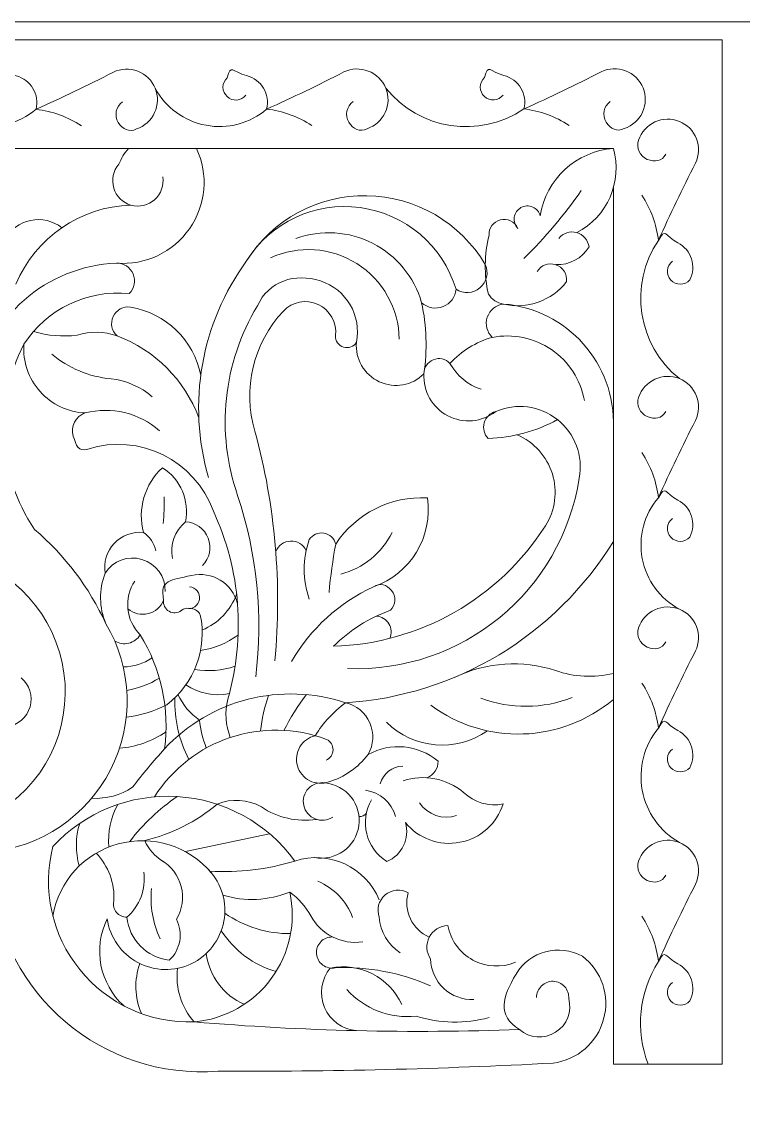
# Model space of a CAD drawing. Header units: millimetres. Extents: x 4613 to 4857, y 4354 to 4620.
# Drawn here: x 4776.2 to 4816.4, y 4558.8 to 4619.8 of the extents above; entities that cross this region are included whole.
import ezdxf

# ---------------------------------------------------------------- set-up
doc = ezdxf.new("R2010")
doc.units = ezdxf.units.MM
doc.header["$MEASUREMENT"] = 0
doc.layers.add('Layer 1', color=18, linetype='Continuous', true_color=0x000000)

msp = doc.modelspace()

# ---------------------------------------------------------------- linework, layer by layer
at = {"layer": 'Layer 1', "lineweight": 9}
for points, knots in [([(4613.246, 4619.823), (4613.246, 4619.823), (4857.246, 4619.823), (4857.246, 4619.823), (4857.246, 4619.823), (4857.246, 4497.823), (4857.246, 4497.823), (4857.246, 4497.823), (4613.246, 4497.823), (4613.246, 4497.823), (4613.246, 4497.823), (4613.246, 4619.823), (4613.246, 4619.823)], [0, 0, 0, 0, 0.25, 0.25, 0.25, 0.5, 0.5, 0.5, 0.75, 0.75, 0.75, 1, 1, 1, 1]), ([(4776.98, 4614.946), (4777.184, 4615.77), (4776.685, 4616.604), (4775.863, 4616.813), (4775.04, 4617.023), (4774.991, 4617.511), (4774.777, 4616.69)], [0, 0, 0, 0, 0.333333, 0.333333, 0.333333, 1, 1, 1, 1]), ([(4782.578, 4613.848), (4783.027, 4613.998), (4783.394, 4614.328), (4783.592, 4614.758), (4783.79, 4615.189), (4783.802, 4615.679), (4783.623, 4616.118), (4783.445, 4616.557), (4783.093, 4616.902), (4782.65, 4617.072), (4782.208, 4617.242), (4781.718, 4617.223), (4781.291, 4617.017)], [0, 0, 0, 0, 0.2, 0.2, 0.2, 0.4, 0.4, 0.4, 0.6, 0.6, 0.6, 1, 1, 1, 1]), ([(4789.842, 4614.956), (4790.046, 4615.779), (4789.547, 4616.613), (4788.724, 4616.823), (4787.902, 4617.032), (4787.853, 4617.521), (4787.638, 4616.7)], [0, 0, 0, 0, 0.333333, 0.333333, 0.333333, 1, 1, 1, 1]), ([(4795.44, 4613.857), (4795.889, 4614.007), (4796.256, 4614.337), (4796.454, 4614.767), (4796.652, 4615.198), (4796.664, 4615.689), (4796.485, 4616.127), (4796.307, 4616.566), (4795.954, 4616.911), (4795.512, 4617.081), (4795.07, 4617.251), (4794.58, 4617.232), (4794.153, 4617.026)], [0, 0, 0, 0, 0.2, 0.2, 0.2, 0.4, 0.4, 0.4, 0.6, 0.6, 0.6, 1, 1, 1, 1]), ([(4804.194, 4614.966), (4804.398, 4615.79), (4803.899, 4616.623), (4803.077, 4616.833), (4802.254, 4617.042), (4802.205, 4617.531), (4801.991, 4616.71)], [0, 0, 0, 0, 0.333333, 0.333333, 0.333333, 1, 1, 1, 1]), ([(4809.792, 4613.867), (4810.241, 4614.018), (4810.608, 4614.347), (4810.806, 4614.778), (4811.004, 4615.208), (4811.016, 4615.699), (4810.837, 4616.138), (4810.659, 4616.576), (4810.307, 4616.922), (4809.865, 4617.092), (4809.422, 4617.262), (4808.932, 4617.242), (4808.505, 4617.036)], [0, 0, 0, 0, 0.2, 0.2, 0.2, 0.4, 0.4, 0.4, 0.6, 0.6, 0.6, 1, 1, 1, 1]), ([(4787.638, 4616.7), (4787.491, 4616.565), (4787.407, 4616.375), (4787.406, 4616.176), (4787.406, 4615.976), (4787.488, 4615.786), (4787.634, 4615.651), (4787.78, 4615.515), (4787.976, 4615.447), (4788.175, 4615.462), (4788.373, 4615.477), (4788.556, 4615.574), (4788.68, 4615.731)], [0, 0, 0, 0, 0.2, 0.2, 0.2, 0.4, 0.4, 0.4, 0.6, 0.6, 0.6, 1, 1, 1, 1]), ([(4801.991, 4616.71), (4801.844, 4616.575), (4801.759, 4616.385), (4801.759, 4616.186), (4801.758, 4615.987), (4801.84, 4615.797), (4801.986, 4615.661), (4802.132, 4615.525), (4802.328, 4615.457), (4802.527, 4615.472), (4802.726, 4615.487), (4802.908, 4615.584), (4803.032, 4615.741)], [0, 0, 0, 0, 0.2, 0.2, 0.2, 0.4, 0.4, 0.4, 0.6, 0.6, 0.6, 1, 1, 1, 1]), ([(4770.606, 4616.109), (4771.226, 4615.022), (4772.295, 4614.265), (4773.526, 4614.042), (4774.757, 4613.819), (4776.018, 4614.147), (4776.98, 4614.946)], [0, 0, 0, 0, 0.333333, 0.333333, 0.333333, 1, 1, 1, 1]), ([(4783.623, 4616.118), (4784.207, 4615.035), (4785.249, 4614.275), (4786.459, 4614.05), (4787.668, 4613.825), (4788.908, 4614.155), (4789.842, 4614.956)], [0, 0, 0, 0, 0.333333, 0.333333, 0.333333, 1, 1, 1, 1]), ([(4781.797, 4615.363), (4781.431, 4615.099), (4781.331, 4614.599), (4781.566, 4614.214), (4781.802, 4613.83), (4782.177, 4613.642), (4782.578, 4613.848)], [0, 0, 0, 0, 0.333333, 0.333333, 0.333333, 1, 1, 1, 1]), ([(4794.659, 4615.373), (4794.293, 4615.109), (4794.193, 4614.608), (4794.428, 4614.223), (4794.663, 4613.839), (4795.039, 4613.652), (4795.44, 4613.857)], [0, 0, 0, 0, 0.333333, 0.333333, 0.333333, 1, 1, 1, 1]), ([(4809.011, 4615.383), (4808.646, 4615.119), (4808.545, 4614.618), (4808.78, 4614.234), (4809.016, 4613.849), (4809.391, 4613.662), (4809.792, 4613.867)], [0, 0, 0, 0, 0.333333, 0.333333, 0.333333, 1, 1, 1, 1]), ([(4813.763, 4611.937), (4813.968, 4612.364), (4813.988, 4612.857), (4813.817, 4613.299), (4813.646, 4613.741), (4813.302, 4614.091), (4812.863, 4614.269), (4812.424, 4614.446), (4811.931, 4614.434), (4811.501, 4614.236), (4811.07, 4614.037), (4810.743, 4613.671), (4810.593, 4613.222)], [0, 0, 0, 0, 0.2, 0.2, 0.2, 0.4, 0.4, 0.4, 0.6, 0.6, 0.6, 1, 1, 1, 1]), ([(4810.593, 4613.222), (4810.449, 4612.795), (4810.658, 4612.329), (4811.073, 4612.152), (4811.488, 4611.976), (4811.902, 4612.042), (4812.109, 4612.442)], [0, 0, 0, 0, 0.333333, 0.333333, 0.333333, 1, 1, 1, 1]), ([(4781.463, 4606.36), (4783.067, 4606.229), (4784.62, 4606.962), (4785.538, 4608.283), (4786.457, 4609.604), (4786.611, 4611.299), (4785.93, 4612.757)], [0, 0, 0, 0, 0.333333, 0.333333, 0.333333, 1, 1, 1, 1]), ([(4781.597, 4611.874), (4781.282, 4611.51), (4781.174, 4611.01), (4781.312, 4610.549), (4781.45, 4610.088), (4781.809, 4609.73), (4782.272, 4609.599), (4782.735, 4609.468), (4783.234, 4609.582), (4783.593, 4609.902), (4783.952, 4610.222), (4784.124, 4610.699), (4784.047, 4611.175)], [0, 0, 0, 0, 0.2, 0.2, 0.2, 0.4, 0.4, 0.4, 0.6, 0.6, 0.6, 1, 1, 1, 1]), ([(4802.036, 4606.278), (4800.656, 4608.626), (4798.151, 4610.084), (4795.427, 4610.123), (4792.704, 4610.162), (4790.173, 4608.8), (4788.726, 4606.492)], [0, 0, 0, 0, 0.333333, 0.333333, 0.333333, 1, 1, 1, 1]), ([(4800.406, 4604.909), (4799.67, 4607.344), (4797.577, 4609.124), (4795.055, 4609.458), (4792.533, 4609.792), (4790.07, 4608.652), (4788.726, 4606.492)], [0, 0, 0, 0, 0.333333, 0.333333, 0.333333, 1, 1, 1, 1]), ([(4805.104, 4608.992), (4805.048, 4609.215), (4804.892, 4609.4), (4804.681, 4609.491), (4804.47, 4609.583), (4804.23, 4609.572), (4804.029, 4609.461), (4803.828, 4609.35), (4803.69, 4609.152), (4803.655, 4608.925), (4803.621, 4608.698), (4803.693, 4608.468), (4803.852, 4608.302)], [0, 0, 0, 0, 0.2, 0.2, 0.2, 0.4, 0.4, 0.4, 0.6, 0.6, 0.6, 1, 1, 1, 1]), ([(4778.416, 4608.338), (4777.923, 4608.722), (4777.287, 4608.871), (4776.675, 4608.746), (4776.063, 4608.62), (4775.539, 4608.237), (4775.236, 4607.69)], [0, 0, 0, 0, 0.333333, 0.333333, 0.333333, 1, 1, 1, 1]), ([(4803.852, 4608.302), (4803.685, 4608.679), (4803.269, 4608.878), (4802.871, 4608.771), (4802.473, 4608.664), (4802.209, 4608.324), (4802.254, 4607.914)], [0, 0, 0, 0, 0.333333, 0.333333, 0.333333, 1, 1, 1, 1]), ([(4798.486, 4604.154), (4798.073, 4605.588), (4797.084, 4606.787), (4795.755, 4607.466), (4794.426, 4608.144), (4792.882, 4608.244), (4791.478, 4607.737)], [0, 0, 0, 0, 0.333333, 0.333333, 0.333333, 1, 1, 1, 1]), ([(4807.824, 4607.268), (4807.776, 4607.647), (4807.504, 4607.961), (4807.136, 4608.064), (4806.767, 4608.166), (4806.377, 4608.042), (4806.14, 4607.742)], [0, 0, 0, 0, 0.333333, 0.333333, 0.333333, 1, 1, 1, 1]), ([(4813.441, 4605.422), (4813.829, 4606.177), (4813.534, 4607.103), (4812.781, 4607.496), (4812.029, 4607.888), (4812.093, 4608.375), (4811.696, 4607.625)], [0, 0, 0, 0, 0.333333, 0.333333, 0.333333, 1, 1, 1, 1]), ([(4797.235, 4602.113), (4797.215, 4603.83), (4796.327, 4605.42), (4794.874, 4606.336), (4793.422, 4607.252), (4791.618, 4607.376), (4790.06, 4606.654)], [0, 0, 0, 0, 0.333333, 0.333333, 0.333333, 1, 1, 1, 1]), ([(4782.177, 4604.667), (4782.463, 4604.953), (4782.546, 4605.385), (4782.388, 4605.757), (4782.229, 4606.129), (4781.868, 4606.368), (4781.463, 4606.36)], [0, 0, 0, 0, 0.333333, 0.333333, 0.333333, 1, 1, 1, 1]), ([(4800.406, 4604.909), (4800.818, 4604.633), (4801.364, 4604.665), (4801.742, 4604.987), (4802.119, 4605.31), (4802.243, 4605.828), (4802.036, 4606.278)], [0, 0, 0, 0, 0.333333, 0.333333, 0.333333, 1, 1, 1, 1]), ([(4806.572, 4605.327), (4806.619, 4605.746), (4806.365, 4606.141), (4805.964, 4606.271), (4805.564, 4606.402), (4805.139, 4606.254), (4804.931, 4605.888)], [0, 0, 0, 0, 0.333333, 0.333333, 0.333333, 1, 1, 1, 1]), ([(4812.472, 4606.463), (4812.315, 4606.339), (4812.218, 4606.155), (4812.203, 4605.957), (4812.188, 4605.758), (4812.256, 4605.563), (4812.393, 4605.417), (4812.529, 4605.271), (4812.719, 4605.189), (4812.919, 4605.19), (4813.118, 4605.191), (4813.307, 4605.275), (4813.441, 4605.422)], [0, 0, 0, 0, 0.2, 0.2, 0.2, 0.4, 0.4, 0.4, 0.6, 0.6, 0.6, 1, 1, 1, 1]), ([(4794.85, 4601.947), (4795.148, 4603.43), (4794.285, 4604.901), (4792.844, 4605.366), (4791.404, 4605.831), (4789.953, 4605.357), (4789.327, 4603.979)], [0, 0, 0, 0, 0.333333, 0.333333, 0.333333, 1, 1, 1, 1]), ([(4798.486, 4604.154), (4798.811, 4603.859), (4799.275, 4603.774), (4799.684, 4603.936), (4800.092, 4604.098), (4800.372, 4604.472), (4800.406, 4604.909)], [0, 0, 0, 0, 0.333333, 0.333333, 0.333333, 1, 1, 1, 1]), ([(4793.688, 4602.316), (4793.772, 4603.044), (4793.38, 4603.745), (4792.714, 4604.052), (4792.049, 4604.36), (4791.274, 4604.219), (4790.775, 4603.683)], [0, 0, 0, 0, 0.333333, 0.333333, 0.333333, 1, 1, 1, 1]), ([(4782.254, 4603.904), (4781.848, 4603.965), (4781.45, 4603.75), (4781.279, 4603.377), (4781.108, 4603.004), (4781.194, 4602.571), (4781.505, 4602.303)], [0, 0, 0, 0, 0.333333, 0.333333, 0.333333, 1, 1, 1, 1]), ([(4803.048, 4604.08), (4802.632, 4604.027), (4802.283, 4603.74), (4802.151, 4603.341), (4802.019, 4602.943), (4802.124, 4602.508), (4802.426, 4602.218)], [0, 0, 0, 0, 0.333333, 0.333333, 0.333333, 1, 1, 1, 1]), ([(4776.301, 4601.841), (4776.232, 4600.874), (4776.558, 4599.919), (4777.204, 4599.196), (4777.851, 4598.473), (4778.758, 4598.042), (4779.727, 4598.003)], [0, 0, 0, 0, 0.333333, 0.333333, 0.333333, 1, 1, 1, 1]), ([(4793.688, 4602.316), (4793.668, 4602.025), (4793.852, 4601.759), (4794.131, 4601.673), (4794.41, 4601.588), (4794.704, 4601.694), (4794.85, 4601.947)], [0, 0, 0, 0, 0.333333, 0.333333, 0.333333, 1, 1, 1, 1]), ([(4794.85, 4601.947), (4794.768, 4601.017), (4795.279, 4600.135), (4796.127, 4599.745), (4796.975, 4599.354), (4797.961, 4599.523), (4798.614, 4600.19)], [0, 0, 0, 0, 0.333333, 0.333333, 0.333333, 1, 1, 1, 1]), ([(4807.564, 4598.7), (4807.357, 4599.853), (4806.695, 4600.874), (4805.728, 4601.535), (4804.762, 4602.196), (4803.576, 4602.442), (4802.426, 4602.218)], [0, 0, 0, 0, 0.333333, 0.333333, 0.333333, 1, 1, 1, 1]), ([(4800.065, 4600.769), (4799.828, 4601.022), (4799.46, 4601.102), (4799.139, 4600.973), (4798.818, 4600.843), (4798.609, 4600.536), (4798.614, 4600.19)], [0, 0, 0, 0, 0.333333, 0.333333, 0.333333, 1, 1, 1, 1]), ([(4798.614, 4600.19), (4798.559, 4599.215), (4799.079, 4598.298), (4799.944, 4597.845), (4800.809, 4597.392), (4801.848, 4597.477), (4802.617, 4598.078)], [0, 0, 0, 0, 0.333333, 0.333333, 0.333333, 1, 1, 1, 1]), ([(4813.763, 4597.585), (4813.968, 4598.012), (4813.988, 4598.505), (4813.817, 4598.947), (4813.646, 4599.388), (4813.302, 4599.739), (4812.863, 4599.916), (4812.424, 4600.094), (4811.931, 4600.082), (4811.501, 4599.883), (4811.07, 4599.685), (4810.743, 4599.319), (4810.593, 4598.87)], [0, 0, 0, 0, 0.2, 0.2, 0.2, 0.4, 0.4, 0.4, 0.6, 0.6, 0.6, 1, 1, 1, 1]), ([(4810.593, 4598.87), (4810.449, 4598.443), (4810.658, 4597.976), (4811.073, 4597.8), (4811.488, 4597.624), (4811.902, 4597.689), (4812.109, 4598.09)], [0, 0, 0, 0, 0.333333, 0.333333, 0.333333, 1, 1, 1, 1]), ([(4807.282, 4594.372), (4807.509, 4595.601), (4807.038, 4596.856), (4806.058, 4597.632), (4805.077, 4598.407), (4803.761, 4598.583), (4802.617, 4598.078)], [0, 0, 0, 0, 0.333333, 0.333333, 0.333333, 1, 1, 1, 1]), ([(4779.727, 4598.003), (4779.188, 4597.825), (4778.89, 4597.249), (4779.057, 4596.707), (4779.223, 4596.165), (4779.316, 4595.833), (4779.862, 4595.989)], [0, 0, 0, 0, 0.333333, 0.333333, 0.333333, 1, 1, 1, 1]), ([(4802.617, 4598.078), (4802.306, 4597.998), (4802.061, 4597.758), (4801.975, 4597.448), (4801.889, 4597.139), (4801.973, 4596.809), (4802.199, 4596.58)], [0, 0, 0, 0, 0.333333, 0.333333, 0.333333, 1, 1, 1, 1]), ([(4805.388, 4591.698), (4805.94, 4592.562), (4806.083, 4593.626), (4805.779, 4594.605), (4805.475, 4595.585), (4804.76, 4596.378), (4803.816, 4596.779)], [0, 0, 0, 0, 0.333333, 0.333333, 0.333333, 1, 1, 1, 1]), ([(4813.441, 4591.07), (4813.829, 4591.825), (4813.534, 4592.751), (4812.781, 4593.143), (4812.029, 4593.535), (4812.093, 4594.022), (4811.696, 4593.272)], [0, 0, 0, 0, 0.333333, 0.333333, 0.333333, 1, 1, 1, 1]), ([(4811.696, 4593.272), (4810.897, 4592.336), (4810.566, 4591.089), (4810.794, 4589.881), (4811.022, 4588.672), (4811.778, 4587.635), (4812.863, 4587.055)], [0, 0, 0, 0, 0.333333, 0.333333, 0.333333, 1, 1, 1, 1]), ([(4812.472, 4592.111), (4812.315, 4591.987), (4812.218, 4591.803), (4812.203, 4591.604), (4812.188, 4591.406), (4812.256, 4591.21), (4812.393, 4591.065), (4812.529, 4590.919), (4812.719, 4590.837), (4812.919, 4590.838), (4813.118, 4590.839), (4813.307, 4590.923), (4813.441, 4591.07)], [0, 0, 0, 0, 0.2, 0.2, 0.2, 0.4, 0.4, 0.4, 0.6, 0.6, 0.6, 1, 1, 1, 1]), ([(4786.263, 4589.485), (4786.661, 4589.889), (4786.784, 4590.489), (4786.576, 4591.017), (4786.369, 4591.545), (4785.879, 4591.901), (4785.312, 4591.925)], [0, 0, 0, 0, 0.333333, 0.333333, 0.333333, 1, 1, 1, 1]), ([(4782.969, 4591.33), (4782.361, 4591.394), (4781.757, 4591.17), (4781.339, 4590.724), (4780.921, 4590.277), (4780.735, 4589.665), (4780.839, 4589.062)], [0, 0, 0, 0, 0.333333, 0.333333, 0.333333, 1, 1, 1, 1]), ([(4792.049, 4590.336), (4791.884, 4590.666), (4791.541, 4590.868), (4791.173, 4590.852), (4790.805, 4590.836), (4790.483, 4590.609), (4790.349, 4590.266)], [0, 0, 0, 0, 0.333333, 0.333333, 0.333333, 1, 1, 1, 1]), ([(4793.692, 4590.689), (4793.613, 4591.005), (4793.353, 4591.244), (4793.032, 4591.296), (4792.711, 4591.348), (4792.392, 4591.209), (4792.217, 4590.935)], [0, 0, 0, 0, 0.333333, 0.333333, 0.333333, 1, 1, 1, 1]), ([(4775.531, 4576.211), (4778.112, 4578.183), (4779.207, 4581.545), (4778.282, 4584.659), (4777.357, 4587.773), (4774.673, 4589.987), (4771.433, 4590.231)], [0, 0, 0, 0, 0.333333, 0.333333, 0.333333, 1, 1, 1, 1]), ([(4784.186, 4588.04), (4784.207, 4588.862), (4783.674, 4589.595), (4782.886, 4589.828), (4782.098, 4590.061), (4781.268, 4589.763), (4780.839, 4589.062)], [0, 0, 0, 0, 0.333333, 0.333333, 0.333333, 1, 1, 1, 1]), ([(4788.218, 4587.346), (4787.939, 4588.491), (4786.792, 4589.198), (4785.644, 4588.935), (4784.496, 4588.672), (4783.85, 4588.712), (4784.096, 4587.56)], [0, 0, 0, 0, 0.333333, 0.333333, 0.333333, 1, 1, 1, 1]), ([(4796.741, 4586.994), (4797.045, 4587.289), (4797.073, 4587.767), (4796.806, 4588.096), (4796.538, 4588.424), (4796.15, 4588.545), (4795.799, 4588.307)], [0, 0, 0, 0, 0.333333, 0.333333, 0.333333, 1, 1, 1, 1]), ([(4785.356, 4587.101), (4785.521, 4587.062), (4785.695, 4587.094), (4785.835, 4587.189), (4785.975, 4587.283), (4786.07, 4587.432), (4786.096, 4587.599), (4786.121, 4587.766), (4786.076, 4587.937), (4785.97, 4588.07), (4785.865, 4588.202), (4785.71, 4588.285), (4785.541, 4588.297)], [0, 0, 0, 0, 0.2, 0.2, 0.2, 0.4, 0.4, 0.4, 0.6, 0.6, 0.6, 1, 1, 1, 1]), ([(4782.103, 4587.069), (4782.413, 4586.805), (4782.832, 4586.706), (4783.227, 4586.804), (4783.623, 4586.902), (4783.946, 4587.181), (4784.096, 4587.56)], [0, 0, 0, 0, 0.333333, 0.333333, 0.333333, 1, 1, 1, 1]), ([(4784.096, 4587.56), (4784.058, 4587.31), (4784.177, 4587.062), (4784.396, 4586.935), (4784.615, 4586.808), (4784.885, 4586.825), (4785.083, 4586.982)], [0, 0, 0, 0, 0.333333, 0.333333, 0.333333, 1, 1, 1, 1]), ([(4813.763, 4584.723), (4813.968, 4585.15), (4813.988, 4585.643), (4813.817, 4586.085), (4813.646, 4586.526), (4813.302, 4586.877), (4812.863, 4587.055), (4812.424, 4587.232), (4811.931, 4587.22), (4811.501, 4587.021), (4811.071, 4586.823), (4810.743, 4586.457), (4810.593, 4586.008)], [0, 0, 0, 0, 0.2, 0.2, 0.2, 0.4, 0.4, 0.4, 0.6, 0.6, 0.6, 1, 1, 1, 1]), ([(4786.141, 4586.738), (4786.038, 4586.925), (4785.858, 4587.058), (4785.649, 4587.1), (4785.44, 4587.143), (4785.224, 4587.093), (4785.056, 4586.962)], [0, 0, 0, 0, 0.333333, 0.333333, 0.333333, 1, 1, 1, 1]), ([(4796.704, 4585.423), (4796.825, 4585.686), (4796.809, 4585.991), (4796.661, 4586.24), (4796.513, 4586.489), (4796.255, 4586.65), (4795.966, 4586.671)], [0, 0, 0, 0, 0.333333, 0.333333, 0.333333, 1, 1, 1, 1]), ([(4774.359, 4573.502), (4777.253, 4573.769), (4779.808, 4575.501), (4781.127, 4578.09), (4782.447, 4580.68), (4782.361, 4583.742), (4780.876, 4586.24)], [0, 0, 0, 0, 0.333333, 0.333333, 0.333333, 1, 1, 1, 1]), ([(4810.593, 4586.008), (4810.449, 4585.581), (4810.658, 4585.115), (4811.073, 4584.938), (4811.488, 4584.762), (4811.902, 4584.827), (4812.109, 4585.228)], [0, 0, 0, 0, 0.333333, 0.333333, 0.333333, 1, 1, 1, 1]), ([(4781.368, 4585.273), (4781.602, 4585.131), (4781.884, 4585.088), (4782.151, 4585.154), (4782.417, 4585.221), (4782.646, 4585.389), (4782.786, 4585.625)], [0, 0, 0, 0, 0.333333, 0.333333, 0.333333, 1, 1, 1, 1]), ([(4775.355, 4580.496), (4775.967, 4580.576), (4776.473, 4581.012), (4776.642, 4581.606), (4776.811, 4582.2), (4776.62, 4582.83), (4776.142, 4583.221)], [0, 0, 0, 0, 0.333333, 0.333333, 0.333333, 1, 1, 1, 1]), ([(4795.5, 4578.943), (4795.811, 4579.481), (4795.848, 4580.135), (4795.599, 4580.705), (4795.35, 4581.274), (4794.85, 4581.691), (4794.244, 4581.828)], [0, 0, 0, 0, 0.333333, 0.333333, 0.333333, 1, 1, 1, 1]), ([(4813.441, 4578.208), (4813.829, 4578.963), (4813.534, 4579.889), (4812.781, 4580.281), (4812.029, 4580.673), (4812.093, 4581.16), (4811.696, 4580.41)], [0, 0, 0, 0, 0.333333, 0.333333, 0.333333, 1, 1, 1, 1]), ([(4792.557, 4579.995), (4792.194, 4579.913), (4791.881, 4579.685), (4791.693, 4579.365), (4791.504, 4579.045), (4791.456, 4578.663), (4791.56, 4578.306), (4791.664, 4577.949), (4791.912, 4577.651), (4792.243, 4577.483), (4792.575, 4577.315), (4792.959, 4577.291), (4793.309, 4577.418)], [0, 0, 0, 0, 0.2, 0.2, 0.2, 0.4, 0.4, 0.4, 0.6, 0.6, 0.6, 1, 1, 1, 1]), ([(4811.696, 4580.41), (4810.898, 4579.446), (4810.569, 4578.179), (4810.795, 4576.948), (4811.022, 4575.718), (4811.774, 4574.654), (4812.863, 4574.037)], [0, 0, 0, 0, 0.333333, 0.333333, 0.333333, 1, 1, 1, 1]), ([(4793.157, 4578.631), (4793.386, 4578.729), (4793.537, 4578.952), (4793.543, 4579.201), (4793.548, 4579.45), (4793.411, 4579.678), (4793.186, 4579.786)], [0, 0, 0, 0, 0.333333, 0.333333, 0.333333, 1, 1, 1, 1]), ([(4812.472, 4579.249), (4812.315, 4579.125), (4812.218, 4578.941), (4812.203, 4578.743), (4812.188, 4578.544), (4812.256, 4578.348), (4812.393, 4578.203), (4812.529, 4578.057), (4812.719, 4577.975), (4812.919, 4577.976), (4813.118, 4577.977), (4813.307, 4578.061), (4813.441, 4578.208)], [0, 0, 0, 0, 0.2, 0.2, 0.2, 0.4, 0.4, 0.4, 0.6, 0.6, 0.6, 1, 1, 1, 1]), ([(4793.107, 4577.362), (4792.763, 4577.418), (4792.413, 4577.3), (4792.174, 4577.046), (4791.935, 4576.793), (4791.836, 4576.44), (4791.911, 4576.1), (4791.986, 4575.76), (4792.225, 4575.479), (4792.549, 4575.35), (4792.873, 4575.221), (4793.237, 4575.26), (4793.526, 4575.455)], [0, 0, 0, 0, 0.2, 0.2, 0.2, 0.4, 0.4, 0.4, 0.6, 0.6, 0.6, 1, 1, 1, 1]), ([(4792.513, 4573.189), (4793.078, 4573.085), (4793.661, 4573.217), (4794.128, 4573.553), (4794.594, 4573.889), (4794.902, 4574.397), (4794.983, 4574.966), (4795.064, 4575.536), (4794.909, 4576.113), (4794.554, 4576.565), (4794.199, 4577.017), (4793.678, 4577.305), (4793.107, 4577.362)], [0, 0, 0, 0, 0.2, 0.2, 0.2, 0.4, 0.4, 0.4, 0.6, 0.6, 0.6, 1, 1, 1, 1]), ([(4791.414, 4572.999), (4789.875, 4575.121), (4787.466, 4576.441), (4784.849, 4576.597), (4782.233, 4576.752), (4779.695, 4575.738), (4777.916, 4573.812)], [0, 0, 0, 0, 0.333333, 0.333333, 0.333333, 1, 1, 1, 1]), ([(4797.582, 4575.147), (4798.316, 4574.248), (4799.483, 4573.824), (4800.622, 4574.044), (4801.761, 4574.263), (4802.684, 4575.077), (4803.031, 4576.183)], [0, 0, 0, 0, 0.333333, 0.333333, 0.333333, 1, 1, 1, 1]), ([(4786.775, 4572.323), (4785.507, 4573.84), (4783.471, 4574.478), (4781.564, 4573.956), (4779.657, 4573.434), (4778.235, 4571.878), (4777.916, 4569.927)], [0, 0, 0, 0, 0.333333, 0.333333, 0.333333, 1, 1, 1, 1]), ([(4777.916, 4573.812), (4777.307, 4571.415), (4777.862, 4568.87), (4779.416, 4566.944), (4780.969, 4565.019), (4783.321, 4563.937), (4785.794, 4564.025)], [0, 0, 0, 0, 0.333333, 0.333333, 0.333333, 1, 1, 1, 1]), ([(4813.763, 4571.706), (4813.968, 4572.133), (4813.988, 4572.625), (4813.817, 4573.067), (4813.646, 4573.509), (4813.302, 4573.859), (4812.863, 4574.037), (4812.424, 4574.215), (4811.931, 4574.203), (4811.501, 4574.004), (4811.071, 4573.805), (4810.743, 4573.44), (4810.593, 4572.99)], [0, 0, 0, 0, 0.2, 0.2, 0.2, 0.4, 0.4, 0.4, 0.6, 0.6, 0.6, 1, 1, 1, 1]), ([(4784.804, 4569.754), (4785.137, 4570.301), (4785.235, 4570.96), (4785.075, 4571.581), (4784.915, 4572.201), (4784.514, 4572.729), (4783.958, 4573.048)], [0, 0, 0, 0, 0.333333, 0.333333, 0.333333, 1, 1, 1, 1]), ([(4810.593, 4572.99), (4810.449, 4572.563), (4810.658, 4572.097), (4811.073, 4571.921), (4811.488, 4571.745), (4811.902, 4571.81), (4812.109, 4572.21)], [0, 0, 0, 0, 0.333333, 0.333333, 0.333333, 1, 1, 1, 1]), ([(4780.947, 4569.776), (4781.097, 4568.736), (4781.734, 4567.83), (4782.662, 4567.336), (4783.589, 4566.842), (4784.689, 4566.815), (4785.636, 4567.27), (4786.584, 4567.725), (4787.258, 4568.603), (4787.452, 4569.636), (4787.646, 4570.669), (4787.343, 4571.726), (4786.625, 4572.494)], [0, 0, 0, 0, 0.2, 0.2, 0.2, 0.4, 0.4, 0.4, 0.6, 0.6, 0.6, 1, 1, 1, 1]), ([(4797.737, 4571.229), (4797.325, 4571.465), (4796.809, 4571.416), (4796.448, 4571.107), (4796.087, 4570.798), (4795.956, 4570.305), (4796.126, 4569.862)], [0, 0, 0, 0, 0.333333, 0.333333, 0.333333, 1, 1, 1, 1]), ([(4781.319, 4570.761), (4781.269, 4570.542), (4781.323, 4570.312), (4781.465, 4570.137), (4781.606, 4569.963), (4781.819, 4569.863), (4782.044, 4569.867)], [0, 0, 0, 0, 0.333333, 0.333333, 0.333333, 1, 1, 1, 1]), ([(4785.794, 4564.025), (4787.511, 4564.175), (4789.081, 4565.057), (4790.102, 4566.446), (4791.124, 4567.834), (4791.5, 4569.585), (4791.132, 4571.269)], [0, 0, 0, 0, 0.333333, 0.333333, 0.333333, 1, 1, 1, 1]), ([(4799.952, 4569.402), (4799.513, 4569.393), (4799.115, 4569.144), (4798.915, 4568.754), (4798.714, 4568.365), (4798.74, 4567.901), (4798.987, 4567.539)], [0, 0, 0, 0, 0.333333, 0.333333, 0.333333, 1, 1, 1, 1]), ([(4799.952, 4569.402), (4800.103, 4568.583), (4800.616, 4567.876), (4801.347, 4567.478), (4802.079, 4567.08), (4802.946, 4567.031), (4803.716, 4567.349)], [0, 0, 0, 0, 0.333333, 0.333333, 0.333333, 1, 1, 1, 1]), ([(4793.523, 4568.762), (4793.273, 4568.772), (4793.032, 4568.674), (4792.86, 4568.494), (4792.687, 4568.313), (4792.601, 4568.069), (4792.622, 4567.821), (4792.644, 4567.572), (4792.771, 4567.345), (4792.972, 4567.197), (4793.173, 4567.048), (4793.426, 4566.993), (4793.67, 4567.046)], [0, 0, 0, 0, 0.2, 0.2, 0.2, 0.4, 0.4, 0.4, 0.6, 0.6, 0.6, 1, 1, 1, 1]), ([(4807.459, 4567.688), (4806.158, 4568.411), (4804.518, 4567.971), (4803.755, 4566.693), (4802.991, 4565.415), (4802.685, 4564.399), (4803.939, 4563.597)], [0, 0, 0, 0, 0.333333, 0.333333, 0.333333, 1, 1, 1, 1]), ([(4805.823, 4561.727), (4807.171, 4561.894), (4808.284, 4562.861), (4808.639, 4564.172), (4808.994, 4565.484), (4808.539, 4566.864), (4807.459, 4567.688)], [0, 0, 0, 0, 0.333333, 0.333333, 0.333333, 1, 1, 1, 1]), ([(4813.441, 4565.191), (4813.829, 4565.946), (4813.534, 4566.872), (4812.781, 4567.264), (4812.029, 4567.656), (4812.093, 4568.143), (4811.696, 4567.393)], [0, 0, 0, 0, 0.333333, 0.333333, 0.333333, 1, 1, 1, 1]), ([(4798.987, 4567.539), (4799.001, 4566.915), (4799.265, 4566.324), (4799.721, 4565.897), (4800.176, 4565.471), (4800.78, 4565.246), (4801.403, 4565.272)], [0, 0, 0, 0, 0.333333, 0.333333, 0.333333, 1, 1, 1, 1]), ([(4793.393, 4567.032), (4792.884, 4566.417), (4792.759, 4565.571), (4793.07, 4564.836), (4793.38, 4564.101), (4794.064, 4563.601), (4794.86, 4563.538)], [0, 0, 0, 0, 0.333333, 0.333333, 0.333333, 1, 1, 1, 1]), ([(4806.691, 4565.323), (4806.71, 4565.567), (4806.628, 4565.808), (4806.465, 4565.991), (4806.302, 4566.174), (4806.073, 4566.282), (4805.828, 4566.29), (4805.584, 4566.299), (4805.346, 4566.207), (4805.171, 4566.036), (4804.995, 4565.865), (4804.897, 4565.632), (4804.899, 4565.387)], [0, 0, 0, 0, 0.2, 0.2, 0.2, 0.4, 0.4, 0.4, 0.6, 0.6, 0.6, 1, 1, 1, 1]), ([(4812.472, 4566.231), (4812.315, 4566.107), (4812.218, 4565.924), (4812.203, 4565.725), (4812.188, 4565.526), (4812.256, 4565.331), (4812.393, 4565.185), (4812.529, 4565.04), (4812.719, 4564.957), (4812.919, 4564.959), (4813.118, 4564.96), (4813.307, 4565.043), (4813.441, 4565.191)], [0, 0, 0, 0, 0.2, 0.2, 0.2, 0.4, 0.4, 0.4, 0.6, 0.6, 0.6, 1, 1, 1, 1]), ([(4803.939, 4563.597), (4804.507, 4563.105), (4805.33, 4563.045), (4805.963, 4563.448), (4806.597, 4563.852), (4806.896, 4564.601), (4806.691, 4565.323)], [0, 0, 0, 0, 0.333333, 0.333333, 0.333333, 1, 1, 1, 1])]:
    msp.add_open_spline(points, degree=3, knots=knots, dxfattribs=at)
for points in [[(4715.246, 4618.823), (4715.246, 4618.823), (4815.246, 4618.823), (4815.246, 4618.823)], [(4815.246, 4561.667), (4815.246, 4561.667), (4815.246, 4618.823), (4815.246, 4618.823)], [(4776.98, 4614.946), (4778.434, 4615.6), (4779.872, 4616.29), (4781.291, 4617.017)], [(4789.842, 4614.956), (4791.296, 4615.609), (4792.734, 4616.299), (4794.153, 4617.026)], [(4804.194, 4614.966), (4805.648, 4615.619), (4807.086, 4616.31), (4808.505, 4617.036)], [(4796.485, 4616.127), (4798.363, 4613.791), (4801.714, 4613.284), (4804.194, 4614.966)], [(4779.504, 4614.029), (4778.743, 4614.523), (4777.88, 4614.837), (4776.98, 4614.946)], [(4792.366, 4614.039), (4791.605, 4614.532), (4790.742, 4614.846), (4789.842, 4614.956)], [(4806.718, 4614.049), (4805.957, 4614.542), (4805.094, 4614.856), (4804.194, 4614.966)], [(4715.246, 4612.757), (4715.246, 4612.757), (4809.181, 4612.757), (4809.181, 4612.757)], [(4782.141, 4612.757), (4781.902, 4612.502), (4781.717, 4612.202), (4781.597, 4611.874)], [(4809.181, 4612.757), (4807.108, 4612.607), (4805.417, 4611.046), (4805.104, 4608.992)], [(4807.14, 4608.065), (4808.852, 4608.944), (4809.706, 4610.906), (4809.181, 4612.757)], [(4813.763, 4611.937), (4813.038, 4610.517), (4812.348, 4609.079), (4811.696, 4607.625)], [(4804.197, 4606.621), (4805.378, 4607.783), (4806.448, 4609.054), (4807.392, 4610.415)], [(4809.181, 4610.555), (4809.181, 4610.555), (4809.181, 4561.667), (4809.181, 4561.667)], [(4811.696, 4607.625), (4811.585, 4608.525), (4811.271, 4609.387), (4810.777, 4610.148)], [(4782.272, 4609.599), (4779.454, 4609.511), (4776.946, 4607.793), (4775.85, 4605.195)], [(4802.254, 4607.914), (4801.977, 4606.841), (4801.962, 4605.718), (4802.211, 4604.637)], [(4811.696, 4607.625), (4810.019, 4605.141), (4810.524, 4601.79), (4812.863, 4599.916)], [(4805.98, 4606.277), (4806.73, 4606.245), (4807.437, 4606.624), (4807.824, 4607.268)], [(4781.463, 4606.36), (4777.544, 4606.203), (4774.274, 4603.324), (4773.63, 4599.455)], [(4788.726, 4606.492), (4786.184, 4603.008), (4785.397, 4598.548), (4786.597, 4594.405)], [(4782.177, 4604.667), (4779.844, 4604.891), (4777.582, 4603.804), (4776.301, 4601.841)], [(4803.048, 4604.08), (4804.366, 4603.768), (4805.744, 4604.255), (4806.572, 4605.327)], [(4802.211, 4604.637), (4802.395, 4604.337), (4802.7, 4604.134), (4803.048, 4604.08)], [(4786.168, 4600.106), (4785.779, 4602.064), (4784.222, 4603.576), (4782.254, 4603.904)], [(4789.327, 4603.979), (4787.406, 4600.79), (4787.002, 4596.916), (4788.224, 4593.4)], [(4790.775, 4603.683), (4789.084, 4601.896), (4788.479, 4599.343), (4789.19, 4596.988)], [(4798.614, 4600.19), (4798.812, 4601.508), (4798.769, 4602.851), (4798.486, 4604.154)], [(4809.181, 4597.176), (4809.317, 4600.752), (4806.615, 4603.798), (4803.048, 4604.08)], [(4776.84, 4602.551), (4777.624, 4602.307), (4778.452, 4602.236), (4779.267, 4602.342)], [(4781.505, 4602.303), (4780.783, 4602.559), (4779.998, 4602.573), (4779.267, 4602.342)], [(4776.301, 4601.841), (4774.609, 4598.543), (4774.83, 4594.591), (4776.884, 4591.504)], [(4786.059, 4597.734), (4785.271, 4599.843), (4783.612, 4601.508), (4781.505, 4602.303)], [(4802.426, 4602.218), (4801.521, 4601.962), (4800.703, 4601.461), (4800.065, 4600.769)], [(4777.853, 4601.287), (4778.788, 4600.499), (4779.941, 4600.018), (4781.159, 4599.908)], [(4800.065, 4600.769), (4800.445, 4600.087), (4801.065, 4599.571), (4801.805, 4599.321)], [(4783.46, 4598.905), (4782.81, 4599.462), (4782.009, 4599.812), (4781.159, 4599.908)], [(4783.863, 4597.001), (4782.738, 4598.006), (4781.187, 4598.382), (4779.727, 4598.003)], [(4802.199, 4596.58), (4803.554, 4596.615), (4804.88, 4596.975), (4806.066, 4597.63)], [(4813.763, 4597.585), (4813.038, 4596.165), (4812.348, 4594.727), (4811.696, 4593.272)], [(4790.303, 4584.166), (4790.699, 4588.473), (4790.322, 4592.814), (4789.19, 4596.988)], [(4786.874, 4592.52), (4785.838, 4595.367), (4782.752, 4596.896), (4779.862, 4595.989)], [(4811.696, 4593.272), (4811.585, 4594.172), (4811.271, 4595.035), (4810.777, 4595.796)], [(4784.034, 4594.946), (4783.036, 4594.03), (4782.626, 4592.64), (4782.969, 4591.33)], [(4785.312, 4591.925), (4785.548, 4593.1), (4785.042, 4594.298), (4784.034, 4594.946)], [(4794.352, 4583.741), (4800.74, 4583.49), (4806.299, 4588.055), (4807.282, 4594.372)], [(4784.077, 4591.84), (4784.115, 4592.335), (4784.129, 4592.832), (4784.12, 4593.329)], [(4789.233, 4583.272), (4789.647, 4586.681), (4789.303, 4590.139), (4788.224, 4593.4)], [(4798.805, 4593.268), (4796.765, 4593.368), (4794.824, 4592.39), (4793.692, 4590.689)], [(4795.799, 4588.307), (4797.87, 4589.016), (4799.137, 4591.103), (4798.805, 4593.268)], [(4787.676, 4582.028), (4788.675, 4585.509), (4788.391, 4589.231), (4786.874, 4592.52)], [(4780.876, 4586.24), (4779.945, 4588.265), (4778.583, 4590.061), (4776.884, 4591.504)], [(4785.312, 4591.925), (4784.717, 4591.426), (4784.44, 4590.645), (4784.588, 4589.883)], [(4793.568, 4584.98), (4798.377, 4585.132), (4802.798, 4587.643), (4805.388, 4591.698)], [(4783.651, 4590.308), (4783.571, 4590.727), (4783.325, 4591.095), (4782.969, 4591.33)], [(4792.217, 4590.935), (4791.842, 4589.861), (4791.842, 4588.693), (4792.217, 4587.62)], [(4793.978, 4589.008), (4795.225, 4589.336), (4796.27, 4590.186), (4796.846, 4591.34)], [(4793.692, 4590.689), (4793.527, 4589.795), (4793.404, 4588.894), (4793.323, 4587.988)], [(4794.244, 4581.828), (4800.393, 4582.228), (4805.961, 4585.584), (4809.181, 4590.838)], [(4780.839, 4589.062), (4780.477, 4588.153), (4780.49, 4587.139), (4780.876, 4586.24)], [(4782.484, 4588.621), (4781.863, 4587.676), (4781.988, 4586.426), (4782.786, 4585.625)], [(4786.243, 4585.892), (4787.134, 4586.261), (4787.831, 4586.982), (4788.167, 4587.886)], [(4795.799, 4588.307), (4793.881, 4587.417), (4792.284, 4585.959), (4791.224, 4584.13)], [(4784.267, 4581.724), (4785.807, 4582.894), (4786.537, 4584.844), (4786.141, 4586.738)], [(4796.741, 4586.994), (4795.548, 4586.563), (4794.465, 4585.876), (4793.568, 4584.98)], [(4784.148, 4579.263), (4784.442, 4581.478), (4783.962, 4583.725), (4782.786, 4585.625)], [(4786.152, 4584.747), (4786.913, 4584.855), (4787.635, 4585.153), (4788.251, 4585.612)], [(4781.839, 4583.836), (4782.417, 4583.832), (4782.981, 4584.008), (4783.455, 4584.338)], [(4805.953, 4583.634), (4804.109, 4584.227), (4802.111, 4584.096), (4800.36, 4583.268)], [(4813.763, 4584.723), (4813.038, 4583.303), (4812.348, 4581.865), (4811.696, 4580.41)], [(4785.821, 4583.694), (4786.578, 4583.559), (4787.356, 4583.619), (4788.082, 4583.869)], [(4805.953, 4583.634), (4806.99, 4583.264), (4808.112, 4583.208), (4809.181, 4583.471)], [(4782.036, 4582.523), (4782.681, 4582.631), (4783.3, 4582.863), (4783.856, 4583.208)], [(4794.244, 4581.828), (4790.665, 4583.023), (4786.721, 4582.023), (4784.148, 4579.263)], [(4811.696, 4580.41), (4811.585, 4581.311), (4811.271, 4582.173), (4810.777, 4582.934)], [(4785.328, 4582.823), (4786.047, 4582.353), (4786.919, 4582.18), (4787.762, 4582.341)], [(4782.008, 4581.027), (4782.796, 4581.127), (4783.56, 4581.363), (4784.267, 4581.724)], [(4784.722, 4582.115), (4784.688, 4580.919), (4784.956, 4579.736), (4785.502, 4578.671)], [(4784.894, 4582.29), (4785.158, 4581.716), (4785.573, 4581.224), (4786.094, 4580.866)], [(4787.676, 4582.028), (4787.494, 4581.32), (4787.543, 4580.572), (4787.815, 4579.893)], [(4789.95, 4582.244), (4789.714, 4581.606), (4789.564, 4580.938), (4789.505, 4580.26)], [(4792.056, 4582.286), (4791.581, 4581.659), (4791.162, 4580.992), (4790.802, 4580.292)], [(4794.244, 4581.828), (4793.563, 4581.338), (4792.989, 4580.714), (4792.557, 4579.995)], [(4798.994, 4581.693), (4802.059, 4579.434), (4806.268, 4579.567), (4809.181, 4582.019)], [(4801.789, 4582.085), (4803.437, 4581.47), (4805.253, 4581.484), (4806.892, 4582.126)], [(4793.186, 4579.786), (4789.629, 4581.131), (4785.62, 4579.796), (4783.584, 4576.584)], [(4786.094, 4580.866), (4786.149, 4580.33), (4786.276, 4579.805), (4786.474, 4579.305)], [(4796.523, 4580.74), (4798.046, 4579.246), (4800.414, 4579.046), (4802.163, 4580.267)], [(4781.636, 4579.295), (4782.566, 4579.368), (4783.46, 4579.686), (4784.227, 4580.218)], [(4799.405, 4578.581), (4798.301, 4579.494), (4796.752, 4579.638), (4795.5, 4578.943)], [(4784.148, 4579.263), (4783.523, 4578.572), (4782.926, 4577.857), (4782.359, 4577.118)], [(4793.309, 4577.418), (4794.182, 4577.682), (4794.949, 4578.216), (4795.5, 4578.943)], [(4797.437, 4578.291), (4796.847, 4578.281), (4796.334, 4577.885), (4796.176, 4577.316)], [(4798.781, 4577.648), (4799.166, 4577.796), (4799.416, 4578.169), (4799.405, 4578.581)], [(4800.826, 4576.831), (4799.888, 4577.615), (4798.614, 4577.86), (4797.453, 4577.479)], [(4780.088, 4576.503), (4780.891, 4576.459), (4781.688, 4576.675), (4782.359, 4577.118)], [(4797.03, 4575.488), (4796.818, 4576.266), (4796.162, 4576.842), (4795.363, 4576.95)], [(4800.826, 4576.831), (4801.408, 4576.263), (4802.234, 4576.02), (4803.031, 4576.183)], [(4784.858, 4576.6), (4783.846, 4575.913), (4782.952, 4575.068), (4782.208, 4574.098)], [(4789.549, 4576.023), (4788.795, 4576.454), (4787.884, 4576.509), (4787.084, 4576.172)], [(4795.688, 4576.422), (4795.01, 4575.226), (4795.384, 4573.711), (4796.542, 4572.97)], [(4798.361, 4576.248), (4798.82, 4575.578), (4799.663, 4575.288), (4800.437, 4575.536)], [(4781.533, 4576.156), (4781.148, 4575.429), (4780.974, 4574.609), (4781.032, 4573.788)], [(4783.041, 4574.142), (4784.527, 4574.499), (4785.91, 4575.193), (4787.084, 4576.172)], [(4789.549, 4576.023), (4790.446, 4575.411), (4791.541, 4575.162), (4792.615, 4575.326)], [(4794.993, 4575.477), (4795.148, 4575.469), (4795.298, 4575.532), (4795.4, 4575.649)], [(4779.411, 4575.1), (4779.178, 4574.326), (4779.168, 4573.502), (4779.382, 4572.722)], [(4796.542, 4572.97), (4797.395, 4573.323), (4797.844, 4574.262), (4797.582, 4575.147)], [(4790.005, 4574.525), (4790.005, 4574.525), (4785.311, 4573.528), (4785.311, 4573.528)], [(4783.041, 4574.142), (4783.257, 4573.646), (4783.626, 4573.233), (4784.094, 4572.963)], [(4781.319, 4570.761), (4781.377, 4571.755), (4781.02, 4572.727), (4780.331, 4573.445)], [(4796.126, 4570.827), (4795.367, 4572.675), (4793.312, 4573.624), (4791.414, 4572.999)], [(4786.674, 4572.44), (4788.275, 4572.34), (4789.881, 4572.529), (4791.414, 4572.999)], [(4774.517, 4571.993), (4775.064, 4565.553), (4780.696, 4560.763), (4787.139, 4561.275)], [(4782.044, 4569.867), (4782.764, 4570.491), (4783.117, 4571.437), (4782.983, 4572.38)], [(4783.416, 4571.461), (4783.323, 4570.501), (4783.489, 4569.534), (4783.896, 4568.66)], [(4794.637, 4569.858), (4794.299, 4570.767), (4793.6, 4571.496), (4792.704, 4571.869)], [(4813.763, 4571.706), (4813.038, 4570.286), (4812.348, 4568.848), (4811.696, 4567.393)], [(4787.398, 4571.101), (4788.625, 4570.725), (4789.944, 4570.784), (4791.132, 4571.269)], [(4792.3, 4569.942), (4792.016, 4570.467), (4791.617, 4570.92), (4791.132, 4571.269)], [(4797.737, 4571.229), (4797.457, 4570.226), (4797.958, 4569.171), (4798.914, 4568.757)], [(4780.947, 4569.776), (4780.138, 4568.127), (4780.519, 4566.143), (4781.884, 4564.914)], [(4782.044, 4569.867), (4782.172, 4568.611), (4783.151, 4567.612), (4784.404, 4567.46)], [(4784.404, 4567.46), (4785.039, 4568.048), (4785.203, 4568.986), (4784.804, 4569.754)], [(4787.507, 4570.088), (4788.584, 4569.339), (4789.866, 4568.941), (4791.177, 4568.949)], [(4792.3, 4569.942), (4792.868, 4568.899), (4794.025, 4568.321), (4795.2, 4568.494)], [(4796.126, 4569.862), (4796.172, 4569.052), (4796.608, 4568.316), (4797.295, 4567.887)], [(4811.696, 4567.393), (4811.585, 4568.293), (4811.271, 4569.156), (4810.777, 4569.916)], [(4787.311, 4569.114), (4788.017, 4568.006), (4789.105, 4567.195), (4790.369, 4566.835)], [(4786.473, 4567.843), (4786.631, 4566.589), (4787.436, 4565.511), (4788.595, 4565.005)], [(4782.768, 4567.279), (4782.444, 4566.37), (4782.476, 4565.373), (4782.858, 4564.486)], [(4797.376, 4564.99), (4796.682, 4566.514), (4795.034, 4567.36), (4793.393, 4567.032)], [(4798.986, 4566.04), (4797.313, 4566.775), (4795.495, 4567.119), (4793.67, 4567.046)], [(4811.696, 4567.393), (4810.601, 4565.684), (4810.39, 4563.557), (4811.129, 4561.667)], [(4784.87, 4567.013), (4784.735, 4565.93), (4785.071, 4564.842), (4785.794, 4564.025)], [(4794.315, 4565.835), (4795.287, 4564.742), (4796.727, 4564.187), (4798.181, 4564.347)], [(4785.794, 4564.025), (4791.828, 4563.519), (4797.887, 4563.376), (4803.939, 4563.597)], [(4798.181, 4564.347), (4799.502, 4563.935), (4800.912, 4563.907), (4802.249, 4564.266)], [(4787.139, 4561.275), (4793.37, 4561.244), (4799.6, 4561.395), (4805.823, 4561.727)], [(4809.181, 4561.667), (4809.181, 4561.667), (4815.246, 4561.667), (4815.246, 4561.667)]]:
    msp.add_open_spline(points, degree=3, dxfattribs=at)

doc.saveas('drawing.dxf')
